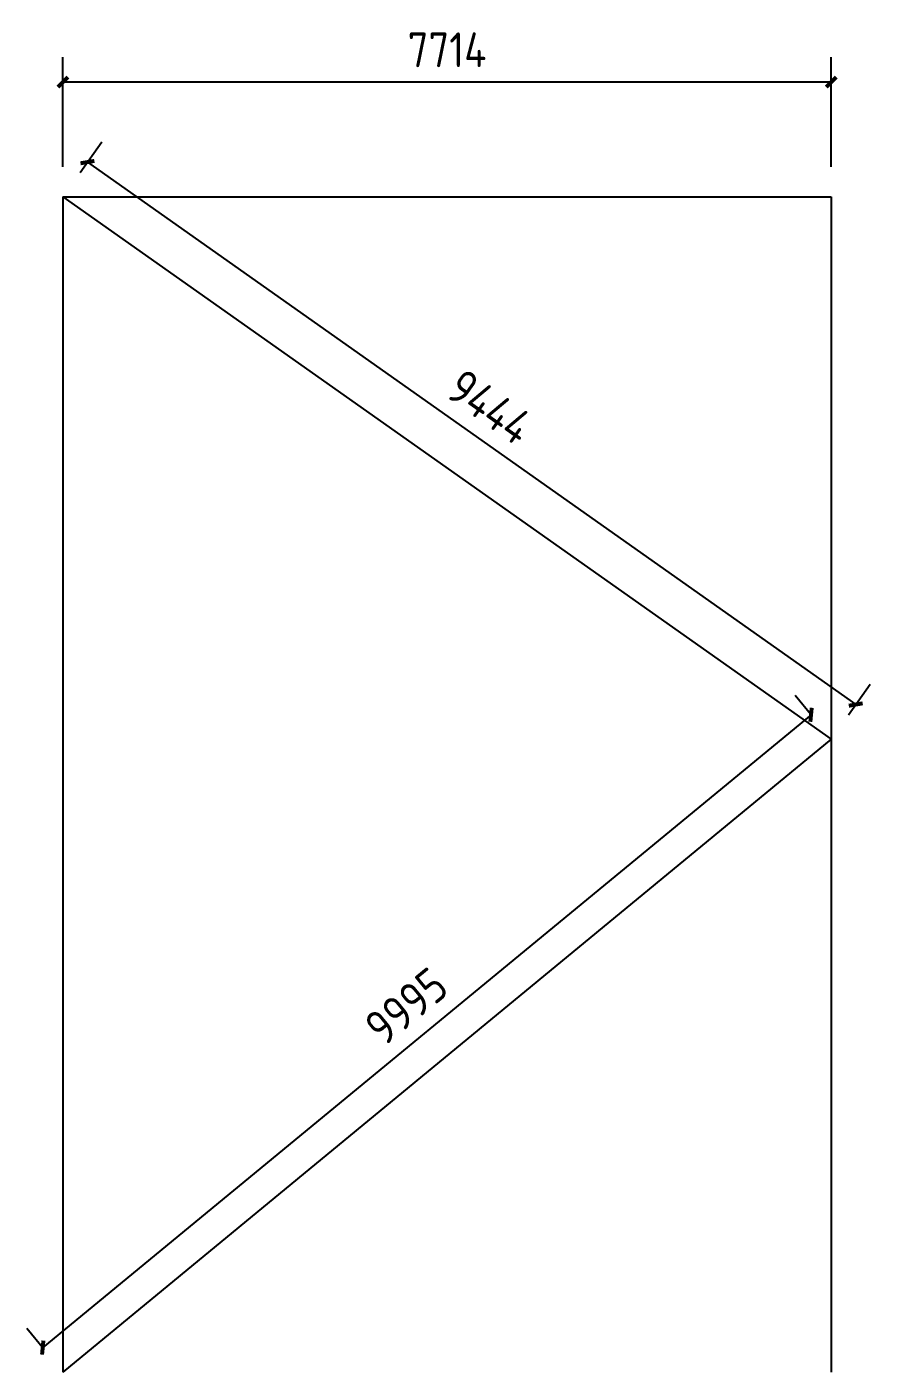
# Model space of a CAD drawing. Extents: x -196983 to 471790, y -783661 to 190401.
# Drawn here: x 23887 to 32353, y -251200 to -237689 of the extents above; entities that cross this region are included whole.
import ezdxf

# ---------------------------------------------------------------- set-up
doc = ezdxf.new("R2010")
doc.units = 0
doc.header["$LTSCALE"] = 1000
doc.header["$MEASUREMENT"] = 0
doc.styles.get("Standard").update_dxf_attribs({"font": 'gbenor.shx', "bigfont": 'gbcbig.shx'})
doc.dimstyles.get("Standard").update_dxf_attribs({"dimscale": 100, "dimtxt": 3.5, "dimasz": 1, "dimexe": 2.5, "dimexo": 3, "dimgap": 1.5, "dimtad": 1, "dimdec": 0, "dimzin": 0, "dimdsep": 46, "dimtxsty": 'Standard', "dimblk": 'ARCHTICK', "dimcen": 0.09, "dimadec": 0, "dimazin": 0, "dimtfac": 1, "dimtdec": 0, "dimtix": 1, "dimtmove": 2, "dimatfit": 3, "dimfxl": 1, "dimtolj": 1, "dimtzin": 0, "dimarcsym": 0})

# ---------------------------------------------------------------- blocks, each defined once
blk = doc.blocks.new('_ArchTick')
at = {"color": 0, "linetype": 'ByBlock', "const_width": 0.4}
blk.add_lwpolyline([(-0.5, -0.5), (0.5, 0.5)], dxfattribs=at)
blk = doc.blocks.new('*D1493')
at = {"color": 0, "lineweight": -2}
for p, q in [((24249, -239096), (24249, -237994)), ((31963, -239096), (31963, -237994)), ((31963, -238244), (24249, -238244))]:
    blk.add_line(p, q, dxfattribs=at)
at = {"layer": 'Defpoints', "color": 0}
for p in [(24249, -238244), (24249, -239396), (31963, -239396)]:
    blk.add_point(p, dxfattribs=at)
at = {"color": 0, "lineweight": -2, "xscale": 100, "yscale": 100, "zscale": 100, "rotation": 180}
blk.add_blockref('_ArchTick', (24249, -238244), dxfattribs=at)
at = {"color": 0, "lineweight": -2, "xscale": 100, "yscale": 100, "zscale": 100}
blk.add_blockref('_ArchTick', (31963, -238244), dxfattribs=at)
at = {"color": 0, "insert": (28106, -237919), "char_height": 350, "attachment_point": 5}
blk.add_mtext('\\A1;7714', dxfattribs=at)
blk = doc.blocks.new('*D1505')
at = {"color": 0, "lineweight": -2}
for p, q in [((24422, -239151), (24639, -238843)), ((24495, -239047), (32209, -244495)), ((32136, -244599), (32353, -244291))]:
    blk.add_line(p, q, dxfattribs=at)
at = {"layer": 'Defpoints', "color": 0}
for p in [(24249, -239396), (32209, -244495), (31963, -244844)]:
    blk.add_point(p, dxfattribs=at)
at = {"color": 0, "lineweight": -2, "xscale": 100, "yscale": 100, "zscale": 100}
for p, rotation in [((24495, -239047), 144.7684121135728), ((32209, -244495), 324.7684121135728)]:
    blk.add_blockref('_ArchTick', p, dxfattribs=dict(at, rotation=rotation))
at = {"color": 0, "insert": (28539, -241506), "char_height": 350, "attachment_point": 5, "rotation": 324.7684}
blk.add_mtext('\\A1;9444', dxfattribs=at)
blk = doc.blocks.new('*D1506')
at = {"color": 0, "lineweight": -2}
for p, q in [((31772, -244612), (31601, -244406)), ((31760, -244598), (24046, -250954)), ((24058, -250968), (23887, -250762))]:
    blk.add_line(p, q, dxfattribs=at)
at = {"layer": 'Defpoints', "color": 0}
for p in [(31963, -244844), (24046, -250954), (24249, -251200)]:
    blk.add_point(p, dxfattribs=at)
at = {"color": 0, "lineweight": -2, "xscale": 100, "yscale": 100, "zscale": 100}
for p, rotation in [((31760, -244598), 39.48703614504976), ((24046, -250954), 219.4870361450498)]:
    blk.add_blockref('_ArchTick', p, dxfattribs=dict(at, rotation=rotation))
at = {"color": 0, "insert": (27697, -247526), "char_height": 350, "attachment_point": 5, "rotation": 39.487}
blk.add_mtext('\\A1;9995', dxfattribs=at)

msp = doc.modelspace()

# ---------------------------------------------------------------- linework, layer by layer
at = {"color": 3}
for p, q in [((24248.6, -239396), (31962.6, -239396)), ((24248.6, -239396), (24248.6, -244844)), ((24248.6, -239396), (31962.6, -244844)), ((31962.6, -239396), (31962.6, -244844)), ((24248.6, -244844), (24248.6, -251200)), ((31962.6, -244844), (24248.6, -251200)), ((31962.6, -244844), (31962.6, -251200))]:
    msp.add_line(p, q, dxfattribs=at)

# ---------------------------------------------------------------- dimensions: what is measured, and where the dimension line sits
dim = msp.add_linear_dim(base=(24248.6, -238243.8), p1=(31962.6, -239396), p2=(24248.6, -239396), dimstyle='Standard', dxfattribs=at)
dim.commit()
dim.dimension.update_dxf_attribs({"geometry": '*D1493', "text_midpoint": (28105.6, -237918.8)})
for p1, p2, distance, picture, middle in [((24248.6, -239396), (31962.6, -244844), 426.7, '*D1505', (28539.3, -241505.9)), ((31962.6, -244844), (24248.6, -251200), -318.1, '*D1506', (27696.7, -247525.7))]:
    dim = msp.add_aligned_dim(p1=p1, p2=p2, distance=distance, dimstyle='Standard', dxfattribs=at)
    dim.commit()
    dim.dimension.update_dxf_attribs({"geometry": picture, "text_midpoint": middle})

doc.saveas('drawing.dxf')
